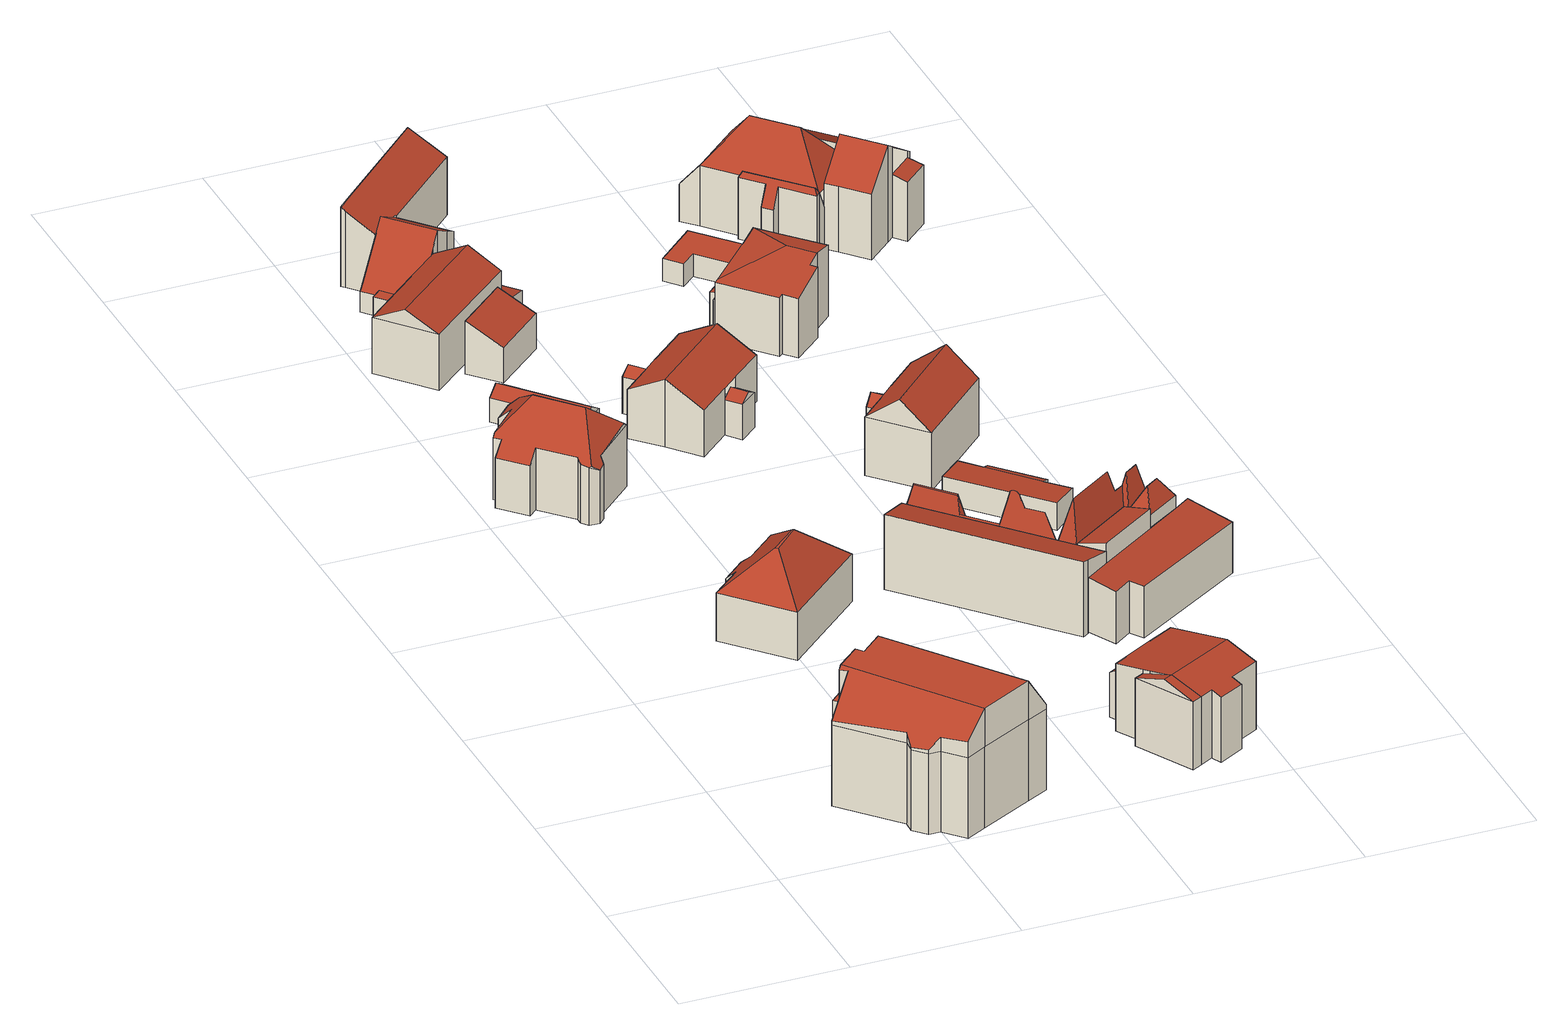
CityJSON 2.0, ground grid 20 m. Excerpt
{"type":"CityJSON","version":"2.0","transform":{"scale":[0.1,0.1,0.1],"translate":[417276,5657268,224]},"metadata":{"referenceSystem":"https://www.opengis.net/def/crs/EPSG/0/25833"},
"CityObjects":{
"building1":{"type":"Building","attributes":{"Dachtyp_tdc":"tdcFreeFormRoof","Gemeindeschluessel":14612000,"Dachneigung":1,"QualitaetDacherkennung":39,"Geometrietyp2DReferenz":"3000","measuredHeight":14.98,"function":"31001_9998","roofType":"5000"},"geometry":[{"type":"Solid","lod":"2","boundaries":[[[[0,1,2,3]],[[1,4,5,2]],[[4,6,7,5]],[[6,8,9,7]],[[8,10,11,9]],[[10,12,13,11]],[[12,14,15,13]],[[14,16,17,15]],[[16,18,19,17]],[[18,20,21,19]],[[20,22,23,21]],[[22,24,25,23]],[[24,26,27,25]],[[28,29,30,31,32,33,34,35,36,37,38,39,40,41,42,43,44,45,46,47,48,49,50,51,52,53,54,55,56,57,58,59,60,61,62,63,64,65,66,67,68,69,70,71,72]],[[73,74,75,76,77,78,79,80,81,82]],[[71,83,84,78,77,72]],[[20,84,83,22]],[[18,79,78,84,20]],[[22,83,71,70,24]],[[12,82,81,14]],[[10,73,82,12]],[[14,81,80,16]],[[16,80,79,18]],[[1,77,76,4]],[[0,72,77,1]],[[4,76,75,6]],[[6,75,74,8]],[[8,74,73,10]],[[85,28,72,0]],[[24,70,69,26]],[[26,69,68,86]],[[86,68,67,87]],[[87,67,66,88]],[[88,66,65,89]],[[89,65,64,90]],[[90,64,63,91]],[[92,61,60,93]],[[94,62,61,92]],[[93,60,59,95]],[[95,59,58,96]],[[96,58,57,97]],[[97,57,56,98]],[[98,56,55,99]],[[99,55,54,100]],[[100,54,53,101]],[[101,53,52,102]],[[102,52,51]],[[91,63,62,94]],[[42,41,103]],[[103,41,40,104]],[[104,40,39,105]],[[105,39,38,106]],[[106,38,37,107]],[[107,37,36,108]],[[108,36,35,109]],[[109,35,34,110]],[[110,34,33,111]],[[111,33,32,112]],[[112,32,31,113]],[[113,31,30,114]],[[114,30,29,115]],[[115,29,28,85]],[[27,116,117,118,119,120,121,122,123,124,125,126,127,128,129,130,131,132,133,134,135,136,137,138,139,140,141,142,143,144,145,146,147,148,149,150,151,152,153,154,155,156,3,2,5,7,9,11,13,15,17,19,21,23,25]],[[26,86,116,27]],[[86,87,117,116]],[[87,88,118,117]],[[88,89,119,118]],[[89,90,120,119]],[[90,91,121,120]],[[91,94,122,121]],[[94,92,123,122]],[[92,93,124,123]],[[93,95,125,124]],[[95,96,126,125]],[[96,97,127,126]],[[97,98,128,127]],[[98,99,129,128]],[[99,100,130,129]],[[100,101,131,130]],[[101,102,132,131]],[[102,51,133,132]],[[51,50,134,133]],[[50,49,135,134]],[[49,48,136,135]],[[48,47,137,136]],[[47,46,138,137]],[[46,45,139,138]],[[45,44,140,139]],[[44,43,141,140]],[[43,42,142,141]],[[42,103,143,142]],[[103,104,144,143]],[[104,105,145,144]],[[105,106,146,145]],[[106,107,147,146]],[[107,108,148,147]],[[108,109,149,148]],[[109,110,150,149]],[[110,111,151,150]],[[111,112,152,151]],[[112,113,153,152]],[[113,114,154,153]],[[114,115,155,154]],[[115,85,156,155]],[[85,0,3,156]]]],"semantics":{"surfaces":[{"type":"WallSurface"},{"type":"RoofSurface"},{"type":"GroundSurface"}],"values":[[0,0,0,0,0,0,0,0,0,0,0,0,0,1,1,1,0,0,0,0,0,0,0,0,0,0,0,0,0,0,0,0,0,0,0,0,0,0,0,0,0,0,0,0,0,0,0,0,0,0,0,0,0,0,0,0,0,0,0,0,0,0,2,0,0,0,0,0,0,0,0,0,0,0,0,0,0,0,0,0,0,0,0,0,0,0,0,0,0,0,0,0,0,0,0,0,0,0,0,0,0,0,0,0,0]]}}]},
"building2":{"type":"Building","attributes":{"Dachtyp_tdc":"tdcPolyFlatRoof","Gemeindeschluessel":14612000,"Dachneigung":0,"QualitaetDacherkennung":81,"Geometrietyp2DReferenz":"3000","measuredHeight":2.98,"function":"31001_9998","roofType":"1000"},"geometry":[{"type":"Solid","lod":"2","boundaries":[[[[157,158,159,160]],[[158,161,162,159]],[[161,163,164,162]],[[163,165,166,164]],[[165,167,168,166]],[[167,157,160,168]],[[167,165,163,161,158,157]],[[160,159,162,164,166,168]]]],"semantics":{"surfaces":[{"type":"WallSurface"},{"type":"RoofSurface"},{"type":"GroundSurface"}],"values":[[0,0,0,0,0,0,1,2]]}}]},
"building3":{"type":"Building","attributes":{"Dachtyp_tdc":"tdcFreeFormRoof","Gemeindeschluessel":14612000,"Dachneigung":41.44,"QualitaetDacherkennung":59,"Geometrietyp2DReferenz":"3000","measuredHeight":11.5,"function":"31001_9998","roofType":"5000"},"geometry":[{"type":"Solid","lod":"2","boundaries":[[[[169,170,171,172]],[[170,173,174,171]],[[173,175,176,174]],[[175,177,178,176]],[[177,179,180,178]],[[179,181,182,180]],[[181,183,184,182]],[[183,185,186,184]],[[185,187,188,186]],[[187,189,190,188]],[[189,191,192,190]],[[191,193,194,192]],[[193,195,196,194]],[[195,197,198,196]],[[197,199,200,198]],[[177,175,173,201,202,203]],[[199,197,195,204,205,206]],[[202,201,170,169,207,206,205]],[[187,185,183,181,179,203,202,205,204,193,191,189]],[[179,177,203]],[[207,199,206]],[[173,170,201]],[[195,193,204]],[[200,208,172,171,174,176,178,180,182,184,186,188,190,192,194,196,198]],[[199,207,208,200]],[[207,169,172,208]]]],"semantics":{"surfaces":[{"type":"WallSurface"},{"type":"RoofSurface"},{"type":"GroundSurface"}],"values":[[0,0,0,0,0,0,0,0,0,0,0,0,0,0,0,1,1,1,1,0,0,0,0,2,0,0]]}}]},
"building4":{"type":"Building","attributes":{"Dachtyp_tdc":"tdcCutTentRoof","Gemeindeschluessel":14612000,"Dachneigung":42.55,"QualitaetDacherkennung":66,"Geometrietyp2DReferenz":"3000","measuredHeight":10.42,"function":"31001_9998","roofType":"9999"},"geometry":[{"type":"Solid","lod":"2","boundaries":[[[[209,210,211,212]],[[210,213,214,211]],[[213,215,216,214]],[[215,217,218,216]],[[217,219,220,218]],[[219,221,222,220]],[[221,223,224,222]],[[223,209,212,224]],[[215,213,225,226]],[[217,215,226,227]],[[219,217,227,228]],[[213,210,209,223,221,219,228,225]],[[228,227,226,225]],[[212,211,214,216,218,220,222,224]]]],"semantics":{"surfaces":[{"type":"WallSurface"},{"type":"RoofSurface"},{"type":"GroundSurface"}],"values":[[0,0,0,0,0,0,0,0,1,1,1,1,1,2]]}}]},
"building5":{"type":"Building","attributes":{"Dachtyp_tdc":"tdcGableRoof","Gemeindeschluessel":14612000,"Dachneigung":32.27,"QualitaetDacherkennung":81,"Geometrietyp2DReferenz":"3000","measuredHeight":4.05,"function":"31001_9998","roofType":"3100"},"geometry":[{"type":"Solid","lod":"2","boundaries":[[[[229,230,231,232]],[[230,233,234,231]],[[233,235,236,234]],[[235,229,232,236]],[[233,230,237]],[[229,235,238]],[[235,233,237,238]],[[232,231,234,236]],[[230,229,238,237]]]],"semantics":{"surfaces":[{"type":"WallSurface"},{"type":"RoofSurface"},{"type":"GroundSurface"}],"values":[[0,0,0,0,0,0,1,2,1]]}}]},
"building6":{"type":"Building","attributes":{"Dachtyp_tdc":"tdcPolyFlatRoof","Gemeindeschluessel":14612000,"Dachneigung":24.83,"QualitaetDacherkennung":63,"Geometrietyp2DReferenz":"3000","measuredHeight":6.59,"function":"31001_9998","roofType":"2100"},"geometry":[{"type":"Solid","lod":"2","boundaries":[[[[239,240,241,242]],[[240,243,244,241]],[[243,245,246,244]],[[245,239,242,246]],[[245,243,240,239]],[[242,241,244,246]]]],"semantics":{"surfaces":[{"type":"WallSurface"},{"type":"RoofSurface"},{"type":"GroundSurface"}],"values":[[0,0,0,0,1,2]]}}]},
"building7":{"type":"Building","attributes":{"Gemeindeschluessel":14612000,"Geometrietyp2DReferenz":"3000","function":"31001_9998","roofType":"9999"},"children":["building7-1","building7-2","building7-3","building7-4"]},
"building7-1":{"type":"BuildingPart","attributes":{"Dachtyp_tdc":"tdcPolyFlatRoof","Dachneigung":0,"QualitaetDacherkennung":62,"Geometrietyp2DReferenz":"3000","measuredHeight":3.28,"roofType":"1000"},"parents":["building7"],"geometry":[{"type":"MultiSurface","lod":"2","boundaries":[[[247,248,249,250,251]],[[252,247,251,253]],[[252,254,248,247]],[[251,250,255,253]]],"semantics":{"surfaces":[{"type":"WallSurface"},{"type":"RoofSurface"},{"type":"GroundSurface"}],"values":[0,0,1,2]}}]},
"building7-2":{"type":"BuildingPart","attributes":{"Dachtyp_tdc":"tdcPolyFlatRoof","Dachneigung":29.08,"QualitaetDacherkennung":59,"Geometrietyp2DReferenz":"3000","measuredHeight":9.86,"roofType":"2100"},"parents":["building7"],"geometry":[{"type":"MultiSurface","lod":"2","boundaries":[[[256,257,258,259]],[[257,260,261,258]],[[260,262,263,261]],[[262,264,265,263]],[[264,266,267,265]],[[266,268,269,270,267]],[[268,266,264,262,260,257,256,271,272,273]],[[274,275,259,258,261,263,265,267,270]]],"semantics":{"surfaces":[{"type":"WallSurface"},{"type":"RoofSurface"},{"type":"GroundSurface"}],"values":[0,0,0,0,0,0,1,2]}}]},
"building7-3":{"type":"BuildingPart","attributes":{"Dachtyp_tdc":"tdcGableRoof","Dachneigung":27.73,"QualitaetDacherkennung":82,"Geometrietyp2DReferenz":"3000","measuredHeight":9.12,"roofType":"3100"},"parents":["building7"],"geometry":[{"type":"MultiSurface","lod":"2","boundaries":[[[276,277,278,279]],[[277,280,253,278]],[[280,252,253]],[[281,282,283,284]],[[282,276,279,283]],[[276,282,285,286]],[[280,277,286,285,281,287,288]],[[281,285,282]],[[276,286,277]],[[279,278,253,255,284,283]]],"semantics":{"surfaces":[{"type":"WallSurface"},{"type":"RoofSurface"},{"type":"GroundSurface"}],"values":[0,0,0,0,0,1,1,0,0,2]}}]},
"building7-4":{"type":"BuildingPart","attributes":{"Dachtyp_tdc":"tdcGableRoof","Dachneigung":52.83,"QualitaetDacherkennung":36,"Geometrietyp2DReferenz":"3000","measuredHeight":9.26,"roofType":"3100"},"parents":["building7"],"geometry":[{"type":"MultiSurface","lod":"2","boundaries":[[[249,289,290,250]],[[289,291,292,290]],[[291,293,256,259,292]],[[269,294,295,270]],[[294,296,297,295]],[[296,298,299,297]],[[298,300,284,299]],[[300,281,284]],[[298,296,294,269,301,272,302]],[[302,293,291,289,249,303,287,300,298]],[[255,250,290,292,259,275,274,270,295,297,299,284]]],"semantics":{"surfaces":[{"type":"WallSurface"},{"type":"RoofSurface"},{"type":"GroundSurface"}],"values":[0,0,0,0,0,0,0,0,1,1,2]}}]},
"building8":{"type":"Building","attributes":{"Dachtyp_tdc":"tdcPolyFlatRoof","Gemeindeschluessel":14612000,"Dachneigung":12.75,"QualitaetDacherkennung":74,"Geometrietyp2DReferenz":"3000","measuredHeight":3.19,"function":"31001_9998","roofType":"2100"},"geometry":[{"type":"Solid","lod":"2","boundaries":[[[[304,305,306,307]],[[305,308,309,306]],[[308,310,311,309]],[[310,312,313,311]],[[312,314,315,313]],[[314,304,307,315]],[[314,312,310,308,305,304]],[[307,306,309,311,313,315]]]],"semantics":{"surfaces":[{"type":"WallSurface"},{"type":"RoofSurface"},{"type":"GroundSurface"}],"values":[[0,0,0,0,0,0,1,2]]}}]},
"building9":{"type":"Building","attributes":{"Gemeindeschluessel":14612000,"Geometrietyp2DReferenz":"3000","function":"31001_9998","roofType":"9999"},"children":["building9-1","building9-2","building9-3"]},
"building9-1":{"type":"BuildingPart","attributes":{"Dachtyp_tdc":"tdcGableRoof","Dachneigung":17.77,"QualitaetDacherkennung":66,"Geometrietyp2DReferenz":"3000","measuredHeight":9.76,"roofType":"3100"},"parents":["building9"],"geometry":[{"type":"MultiSurface","lod":"2","boundaries":[[[316,317,318,319]],[[316,320,321,317]],[[320,322,323,321]],[[320,316,324]],[[316,319,325,324]],[[322,320,324,325,326]],[[318,317,321,323,327]]],"semantics":{"surfaces":[{"type":"WallSurface"},{"type":"RoofSurface"},{"type":"GroundSurface"}],"values":[0,0,0,0,1,1,2]}}]},
"building9-2":{"type":"BuildingPart","attributes":{"Dachtyp_tdc":"tdcGableRoof","Dachneigung":10.36,"QualitaetDacherkennung":53,"Geometrietyp2DReferenz":"3000","measuredHeight":9.73,"roofType":"3100"},"parents":["building9"],"geometry":[{"type":"MultiSurface","lod":"2","boundaries":[[[328,329,330,331,332]],[[329,333,334,330]],[[333,335,336,334]],[[335,337,338,336]],[[337,339,340,338]],[[339,341,342,340]],[[341,343,344,342]],[[343,319,318,344]],[[345,346,347,323,322]],[[346,348,349,350,347]],[[325,351,319,343,341,339,337,335,333]],[[333,329,328,348,346,345,326,325]],[[350,331,330,334,336,338,340,342,344,318,327,323,347]]],"semantics":{"surfaces":[{"type":"WallSurface"},{"type":"RoofSurface"},{"type":"GroundSurface"}],"values":[0,0,0,0,0,0,0,0,0,0,1,1,2]}}]},
"building9-3":{"type":"BuildingPart","attributes":{"Dachtyp_tdc":"tdcPolyFlatRoof","Dachneigung":30.1,"QualitaetDacherkennung":40,"Geometrietyp2DReferenz":"3000","measuredHeight":6.92,"roofType":"2100"},"parents":["building9"],"geometry":[{"type":"MultiSurface","lod":"2","boundaries":[[[349,352,353,350]],[[352,354,355,353]],[[354,332,331,355]],[[332,354,352,349]],[[350,353,355,331]]],"semantics":{"surfaces":[{"type":"WallSurface"},{"type":"RoofSurface"},{"type":"GroundSurface"}],"values":[0,0,0,1,2]}}]},
"building10":{"type":"Building","attributes":{"Dachtyp_tdc":"tdcPolyFlatRoof","Gemeindeschluessel":14612000,"Dachneigung":12.43,"QualitaetDacherkennung":58,"Geometrietyp2DReferenz":"3000","measuredHeight":9.38,"function":"31001_9998","roofType":"2100"},"geometry":[{"type":"Solid","lod":"2","boundaries":[[[[356,357,358,359]],[[357,360,361,358]],[[360,362,363,361]],[[362,364,365,363]],[[364,366,367,365]],[[366,356,359,367]],[[366,364,362,360,357,356]],[[359,358,361,363,365,367]]]],"semantics":{"surfaces":[{"type":"WallSurface"},{"type":"RoofSurface"},{"type":"GroundSurface"}],"values":[[0,0,0,0,0,0,1,2]]}}]},
"building11":{"type":"Building","attributes":{"Gemeindeschluessel":14612000,"Geometrietyp2DReferenz":"3000","function":"31001_9998","roofType":"9999"},"children":["building11-1","building11-2","building11-3"]},
"building11-1":{"type":"BuildingPart","attributes":{"Dachtyp_tdc":"tdcGableRoof","Dachneigung":34.73,"QualitaetDacherkennung":52,"Geometrietyp2DReferenz":"3000","measuredHeight":5.51,"roofType":"3100"},"parents":["building11"],"geometry":[{"type":"MultiSurface","lod":"2","boundaries":[[[368,369,370,371]],[[369,372,373,370]],[[374,368,371,375]],[[374,376,377,368]],[[369,377,376,372]],[[368,377,369]],[[371,370,373,375]]],"semantics":{"surfaces":[{"type":"WallSurface"},{"type":"RoofSurface"},{"type":"GroundSurface"}],"values":[0,0,0,1,1,0,2]}}]},
"building11-2":{"type":"BuildingPart","attributes":{"Dachtyp_tdc":"tdcGableRoof","Dachneigung":30.28,"QualitaetDacherkennung":62,"Geometrietyp2DReferenz":"3000","measuredHeight":8.54,"roofType":"3100"},"parents":["building11"],"geometry":[{"type":"MultiSurface","lod":"2","boundaries":[[[378,379,380,373,372]],[[379,381,382,380]],[[381,383,384,382]],[[383,385,386,384]],[[385,387,386]],[[388,389,390]],[[388,391,392,389]],[[391,393,394,392]],[[393,395,396,394]],[[395,397,374,375,396]],[[393,391,388,385,383,381]],[[381,379,378,397,395,393]],[[373,380,382,384,386,389,392,394,396,375]]],"semantics":{"surfaces":[{"type":"WallSurface"},{"type":"RoofSurface"},{"type":"GroundSurface"}],"values":[0,0,0,0,0,0,0,0,0,0,1,1,2]}}]},
"building11-3":{"type":"BuildingPart","attributes":{"Dachtyp_tdc":"tdcGableRoof","Dachneigung":28.16,"QualitaetDacherkennung":21,"Geometrietyp2DReferenz":"3000","measuredHeight":5.16,"roofType":"3100"},"parents":["building11"],"geometry":[{"type":"MultiSurface","lod":"2","boundaries":[[[387,398,399,386]],[[398,400,401,399]],[[400,390,389,401]],[[400,398,402]],[[398,387,403,402]],[[390,400,402,403]],[[386,399,401,389]]],"semantics":{"surfaces":[{"type":"WallSurface"},{"type":"RoofSurface"},{"type":"GroundSurface"}],"values":[0,0,0,0,1,1,2]}}]},
"building12":{"type":"Building","attributes":{"Dachtyp_tdc":"tdcFreeFormRoof","Gemeindeschluessel":14612000,"Dachneigung":77.64,"QualitaetDacherkennung":26,"Geometrietyp2DReferenz":"3000","measuredHeight":12.6,"function":"31001_9998","roofType":"5000"},"geometry":[{"type":"Solid","lod":"2","boundaries":[[[[404,405,406,407]],[[405,408,409,406]],[[408,410,411,409]],[[410,412,413,411]],[[412,414,415,413]],[[414,416,417,415]],[[416,418,419,417]],[[418,420,421,419]],[[420,422,423,421]],[[422,424,425,423]],[[424,426,427,425]],[[426,428,429,427]],[[428,430,431,429]],[[430,432,433,431]],[[432,434,435,433]],[[434,436,437,435]],[[436,438,439,437]],[[438,440,441,439]],[[440,442,443,441]],[[442,444,445,443]],[[444,446,447,445]],[[446,448,449,447]],[[448,450,451,449]],[[450,452,453,451]],[[452,454,455,453]],[[454,456,457,455]],[[456,458,459,457]],[[458,460,461,459]],[[460,462,463,461]],[[462,464,465,463]],[[464,466,467,465]],[[466,468,469,467]],[[468,470,471,469]],[[470,472,473,471]],[[472,474,475,473]],[[474,476,477,475]],[[476,404,407,477]],[[478,479,476,474]],[[478,474,472]],[[480,481,482,483,484,485,486,487,488,489,490,491,492,493,494,495,496,497,498,499,500,501,479,478,472,470]],[[502,503,504,480,470,468]],[[505,502,468,466]],[[506,505,466,464]],[[506,464,462]],[[503,502,505,506,462,460]],[[504,503,460,458]],[[481,480,504,458,456]],[[482,481,456,454]],[[483,482,454,452]],[[484,483,452,450]],[[485,484,450,448]],[[486,485,448,446]],[[487,486,446,444]],[[488,487,444,442]],[[489,488,442,440]],[[490,489,440,438]],[[491,490,438,436]],[[492,491,436,434]],[[492,434,432]],[[493,492,432,430]],[[494,493,430,428]],[[495,494,428,426]],[[496,495,426,424]],[[497,496,424,422]],[[498,497,422,420]],[[507,499,498,420,418]],[[508,507,418,416]],[[509,508,416,414]],[[510,509,414,412]],[[511,510,412,410]],[[511,410,408]],[[500,499,507,508,509,510,511,408,405]],[[501,500,405,404]],[[479,501,404,476]],[[407,406,409,411,413,415,417,419,421,423,425,427,429,431,433,435,437,439,441,443,445,447,449,451,453,455,457,459,461,463,465,467,469,471,473,475,477]]]],"semantics":{"surfaces":[{"type":"WallSurface"},{"type":"RoofSurface"},{"type":"GroundSurface"}],"values":[[0,0,0,0,0,0,0,0,0,0,0,0,0,0,0,0,0,0,0,0,0,0,0,0,0,0,0,0,0,0,0,0,0,0,0,0,0,1,1,1,1,1,1,1,1,1,1,1,1,1,1,1,1,1,1,1,1,1,1,1,1,1,1,1,1,1,1,1,1,1,1,1,1,1,2]]}}]},
"building13":{"type":"Building","attributes":{"Dachtyp_tdc":"tdcPolyFlatRoof","Gemeindeschluessel":14612000,"Dachneigung":12.72,"QualitaetDacherkennung":71,"Geometrietyp2DReferenz":"3000","measuredHeight":8.85,"function":"31001_9998","roofType":"2100"},"geometry":[{"type":"Solid","lod":"2","boundaries":[[[[512,513,514,515]],[[513,516,517,514]],[[516,518,519,517]],[[518,520,521,519]],[[520,512,515,521]],[[520,518,516,513,512]],[[515,514,517,519,521]]]],"semantics":{"surfaces":[{"type":"WallSurface"},{"type":"RoofSurface"},{"type":"GroundSurface"}],"values":[[0,0,0,0,0,1,2]]}}]},
"building14":{"type":"Building","attributes":{"Gemeindeschluessel":14612000,"Geometrietyp2DReferenz":"3000","function":"31001_9998","roofType":"9999"},"children":["building14-1","building14-2"]},
"building14-1":{"type":"BuildingPart","attributes":{"Dachtyp_tdc":"tdcGableRoof","Dachneigung":30.91,"QualitaetDacherkennung":18,"Geometrietyp2DReferenz":"3000","measuredHeight":6.99,"roofType":"3100"},"parents":["building14"],"geometry":[{"type":"MultiSurface","lod":"2","boundaries":[[[522,523,524,525]],[[523,526,527,524]],[[526,528,529,527]],[[526,523,530]],[[523,522,531,530]],[[528,526,530,531]],[[525,524,527,529]]],"semantics":{"surfaces":[{"type":"WallSurface"},{"type":"RoofSurface"},{"type":"GroundSurface"}],"values":[0,0,0,0,1,1,2]}}]},
"building14-2":{"type":"BuildingPart","attributes":{"Dachtyp_tdc":"tdcGableRoof","Dachneigung":38.1,"QualitaetDacherkennung":59,"Geometrietyp2DReferenz":"3000","measuredHeight":10.52,"roofType":"3100"},"parents":["building14"],"geometry":[{"type":"MultiSurface","lod":"2","boundaries":[[[532,533,534,535]],[[533,536,522,525,534]],[[537,538,539,529,528]],[[538,540,541,539]],[[540,532,535,541]],[[540,542,543,532]],[[537,536,533,543,542,538]],[[538,542,540]],[[532,543,533]],[[535,534,525,529,539,541]]],"semantics":{"surfaces":[{"type":"WallSurface"},{"type":"RoofSurface"},{"type":"GroundSurface"}],"values":[0,0,0,0,0,1,1,0,0,2]}}]},
"building15":{"type":"Building","attributes":{"Gemeindeschluessel":14612000,"Geometrietyp2DReferenz":"3000","function":"31001_9998","roofType":"9999"},"children":["building15-1","building15-2"]},
"building15-1":{"type":"BuildingPart","attributes":{"Dachtyp_tdc":"tdcPolyFlatRoof","Dachneigung":3.63,"QualitaetDacherkennung":79,"Geometrietyp2DReferenz":"3000","measuredHeight":3.38,"roofType":"2100"},"parents":["building15"],"geometry":[{"type":"MultiSurface","lod":"2","boundaries":[[[544,545,546,547]],[[545,548,549,546]],[[550,551,552,553]],[[551,554,555,552]],[[554,544,547,555]],[[554,551,550,548,545,544]],[[547,546,549,553,552,555]]],"semantics":{"surfaces":[{"type":"WallSurface"},{"type":"RoofSurface"},{"type":"GroundSurface"}],"values":[0,0,0,0,0,1,2]}}]},
"building15-2":{"type":"BuildingPart","attributes":{"Dachtyp_tdc":"tdcPolyFlatRoof","Dachneigung":13.97,"QualitaetDacherkennung":52,"Geometrietyp2DReferenz":"3000","measuredHeight":3.15,"roofType":"2100"},"parents":["building15"],"geometry":[{"type":"MultiSurface","lod":"2","boundaries":[[[556,550,553,557]],[[558,559,549,548]],[[558,556,557,559]],[[558,548,550,556]],[[557,553,549,559]]],"semantics":{"surfaces":[{"type":"WallSurface"},{"type":"RoofSurface"},{"type":"GroundSurface"}],"values":[0,0,0,1,2]}}]},
"building16":{"type":"Building","attributes":{"Dachtyp_tdc":"tdcPolyFlatRoof","Gemeindeschluessel":14612000,"Dachneigung":4.09,"QualitaetDacherkennung":77,"Geometrietyp2DReferenz":"3000","measuredHeight":6.85,"function":"31001_9998","roofType":"2100"},"geometry":[{"type":"Solid","lod":"2","boundaries":[[[[560,561,562,563]],[[561,564,565,562]],[[564,566,567,565]],[[566,568,569,567]],[[568,570,571,569]],[[570,572,573,571]],[[572,574,575,573]],[[574,576,577,575]],[[576,560,563,577]],[[576,574,572,570,568,566,564,561,560]],[[563,562,565,567,569,571,573,575,577]]]],"semantics":{"surfaces":[{"type":"WallSurface"},{"type":"RoofSurface"},{"type":"GroundSurface"}],"values":[[0,0,0,0,0,0,0,0,0,1,2]]}}]},
"building17":{"type":"Building","attributes":{"Dachtyp_tdc":"tdcFreeFormRoof","Gemeindeschluessel":14612000,"Dachneigung":61.53,"QualitaetDacherkennung":18,"Geometrietyp2DReferenz":"3000","measuredHeight":10.35,"function":"31001_9998","roofType":"5000"},"geometry":[{"type":"Solid","lod":"2","boundaries":[[[[578,579,580,581]],[[579,582,583,580]],[[582,584,585,583]],[[584,578,581,585]],[[586,587,584,582]],[[586,582,579]],[[587,586,579,578]],[[587,578,584]],[[581,580,583,585]]]],"semantics":{"surfaces":[{"type":"WallSurface"},{"type":"RoofSurface"},{"type":"GroundSurface"}],"values":[[0,0,0,0,1,1,1,1,2]]}}]},
"building18":{"type":"Building","attributes":{"Gemeindeschluessel":14612000,"Geometrietyp2DReferenz":"3000","function":"31001_9998","roofType":"9999"},"children":["building18-1","building18-2"]},
"building18-1":{"type":"BuildingPart","attributes":{"Dachtyp_tdc":"tdcHipAndGableRoof","Dachneigung":17.49,"QualitaetDacherkennung":31,"Geometrietyp2DReferenz":"3000","measuredHeight":9.49,"roofType":"5000"},"parents":["building18"],"geometry":[{"type":"MultiSurface","lod":"2","boundaries":[[[588,589,590,591]],[[589,592,593,590]],[[592,594,595,593]],[[594,596,597,595]],[[596,598,599,597]],[[598,600,601,602,599]],[[603,604,605,606,607]],[[604,608,609,605]],[[608,610,611,609]],[[610,588,591,611]],[[604,603,612,613]],[[612,600,598,596,594,592,589,588,613]],[[588,610,608,604,613]],[[591,590,593,595,597,599,602,614,606,605,609,611]]],"semantics":{"surfaces":[{"type":"WallSurface"},{"type":"RoofSurface"},{"type":"GroundSurface"}],"values":[0,0,0,0,0,0,0,0,0,0,1,1,1,2]}}]},
"building18-2":{"type":"BuildingPart","attributes":{"Dachtyp_tdc":"tdcPolyFlatRoof","Dachneigung":4.44,"QualitaetDacherkennung":25,"Geometrietyp2DReferenz":"3000","measuredHeight":5.11,"roofType":"2100"},"parents":["building18"],"geometry":[{"type":"MultiSurface","lod":"2","boundaries":[[[615,607,606,616]],[[601,617,618,602]],[[617,619,620,618]],[[619,621,622,620]],[[621,615,616,622]],[[621,619,617,601,623,607,615]],[[616,606,614,602,618,620,622]]],"semantics":{"surfaces":[{"type":"WallSurface"},{"type":"RoofSurface"},{"type":"GroundSurface"}],"values":[0,0,0,0,0,1,2]}}]},
"building19":{"type":"Building","attributes":{"Dachtyp_tdc":"tdcPolyFlatRoof","Gemeindeschluessel":14612000,"Dachneigung":0,"QualitaetDacherkennung":81,"Geometrietyp2DReferenz":"3000","measuredHeight":2.8,"function":"31001_9998","roofType":"1000"},"geometry":[{"type":"Solid","lod":"2","boundaries":[[[[624,625,626,627]],[[625,628,629,626]],[[628,630,631,629]],[[630,632,633,631]],[[632,634,635,633]],[[634,624,627,635]],[[634,632,630,628,625,624]],[[627,626,629,631,633,635]]]],"semantics":{"surfaces":[{"type":"WallSurface"},{"type":"RoofSurface"},{"type":"GroundSurface"}],"values":[[0,0,0,0,0,0,1,2]]}}]},
"building20":{"type":"Building","attributes":{"Gemeindeschluessel":14612000,"Geometrietyp2DReferenz":"3000","function":"31001_9998","roofType":"9999"},"children":["building20-1","building20-2","building20-3","building20-4","building20-5"]},
"building20-1":{"type":"BuildingPart","attributes":{"Dachtyp_tdc":"tdcGableRoof","Dachneigung":34.32,"QualitaetDacherkennung":37,"Geometrietyp2DReferenz":"3000","measuredHeight":12.17,"roofType":"3100"},"parents":["building20"],"geometry":[{"type":"MultiSurface","lod":"2","boundaries":[[[636,637,638]],[[639,640,641]],[[639,642,643,640]],[[642,644,645,643]],[[644,646,647,645]],[[646,648,647]],[[649,650,651,652,653]],[[650,654,655,651]],[[654,656,657,655]],[[656,636,638,657]],[[650,649,646,644,642,639,658,659]],[[659,636,656,654,650]],[[638,660,661,640,643,645,647,652,651,655,657]]],"semantics":{"surfaces":[{"type":"WallSurface"},{"type":"RoofSurface"},{"type":"GroundSurface"}],"values":[0,0,0,0,0,0,0,0,0,0,1,1,2]}}]},
"building20-2":{"type":"BuildingPart","attributes":{"Dachtyp_tdc":"tdcPolyFlatRoof","Dachneigung":44.77,"QualitaetDacherkennung":49,"Geometrietyp2DReferenz":"3000","measuredHeight":10.03,"roofType":"2100"},"parents":["building20"],"geometry":[{"type":"MultiSurface","lod":"2","boundaries":[[[662,663,664,665,666]],[[663,641,640,664]],[[663,662,667,641]],[[661,665,664,640]]],"semantics":{"surfaces":[{"type":"WallSurface"},{"type":"RoofSurface"},{"type":"GroundSurface"}],"values":[0,0,1,2]}}]},
"building20-3":{"type":"BuildingPart","attributes":{"Dachtyp_tdc":"tdcFreeFormRoof","Dachneigung":51.81,"QualitaetDacherkennung":11,"Geometrietyp2DReferenz":"3000","measuredHeight":12.74,"roofType":"5000"},"parents":["building20"],"geometry":[{"type":"MultiSurface","lod":"2","boundaries":[[[668,669,670,671]],[[669,672,673,670]],[[672,674,675,673]],[[674,666,665,675]],[[676,677,678,679]],[[677,668,671,678]],[[680,637,681,682,683]],[[682,666,674,684,683]],[[674,672,669,668,677,684]],[[677,676,680,683,684]],[[671,670,673,675,665,661,660,638,685,679,678]]],"semantics":{"surfaces":[{"type":"WallSurface"},{"type":"RoofSurface"},{"type":"GroundSurface"}],"values":[0,0,0,0,0,0,1,1,1,1,2]}}]},
"building20-4":{"type":"BuildingPart","attributes":{"Dachtyp_tdc":"tdcPolyFlatRoof","Dachneigung":15,"QualitaetDacherkennung":62,"Geometrietyp2DReferenz":"3000","measuredHeight":7.93,"roofType":"2100"},"parents":["building20"],"geometry":[{"type":"MultiSurface","lod":"2","boundaries":[[[648,686,687,647]],[[686,688,689,687]],[[688,653,652,689]],[[653,688,686,648]],[[647,687,689,652]]],"semantics":{"surfaces":[{"type":"WallSurface"},{"type":"RoofSurface"},{"type":"GroundSurface"}],"values":[0,0,0,1,2]}}]},
"building20-5":{"type":"BuildingPart","attributes":{"Dachtyp_tdc":"tdcFreeFormRoof","Dachneigung":62.74,"QualitaetDacherkennung":35,"Geometrietyp2DReferenz":"3000","measuredHeight":8.45,"roofType":"5000"},"parents":["building20"],"geometry":[{"type":"MultiSurface","lod":"2","boundaries":[[[690,691,692,693]],[[691,694,695,692]],[[694,696,676,679,695]],[[697,698,685,638]],[[698,699,700,685]],[[699,701,702,700]],[[701,703,704,702]],[[703,690,693,704]],[[699,698,705]],[[698,696,706,705]],[[697,680,698]],[[696,694,706]],[[694,691,690,703,701,699,705,706]],[[693,692,695,679,685,638,685,700,702,704]]],"semantics":{"surfaces":[{"type":"WallSurface"},{"type":"RoofSurface"},{"type":"GroundSurface"}],"values":[0,0,0,0,0,0,0,0,1,1,1,1,1,2]}}]}
},
"vertices":[
[312,49,101],[247,15,101],[247,15,0],[312,49,0],[222,1,101],[222,1,0],[200,25,101],[200,25,0],[186,25,101],[186,25,0],[172,40,101],[172,40,0],[173,55,101],[173,55,0],[113,121,101],[113,121,0],[144,149,101],[144,149,0],[137,157,101],[137,157,0],[167,184,101],[167,184,0],[174,176,101],[174,176,0],[209,207,101],[209,207,0],[249,162,101],[249,162,0],[339,63,107],[279,130,119],[280,132,116],[280,133,114],[281,134,113],[281,136,111],[281,137,109],[281,139,108],[281,140,107],[281,142,105],[281,143,104],[281,144,104],[281,146,103],[280,147,102],[280,149,101],[279,150,101],[279,151,101],[278,152,101],[277,154,101],[276,155,101],[275,156,101],[274,156,101],[273,157,101],[273,158,101],[272,159,102],[271,160,102],[269,161,103],[268,162,103],[267,162,104],[266,163,105],[265,164,106],[263,164,108],[262,164,109],[260,164,111],[259,165,112],[257,165,114],[256,164,115],[255,164,117],[253,164,119],[252,164,121],[251,163,122],[249,162,125],[209,207,133],[200,199,150],[312,49,150],[172,40,104],[186,25,106],[200,25,118],[222,1,121],[247,15,149],[140,160,149],[137,157,145],[144,149,146],[113,121,106],[173,55,114],[174,176,149],[167,184,149],[339,63,101],[251,163,101],[252,164,101],[253,164,101],[255,164,101],[256,164,101],[257,165,101],[260,164,101],[262,164,101],[259,165,101],[263,164,101],[265,164,101],[266,163,101],[267,162,101],[268,162,101],[269,161,101],[271,160,101],[272,159,101],[280,147,101],[281,146,101],[281,144,101],[281,143,101],[281,142,101],[281,140,101],[281,139,101],[281,137,101],[281,136,101],[281,134,101],[280,133,101],[280,132,101],[279,130,101],[251,163,0],[252,164,0],[253,164,0],[255,164,0],[256,164,0],[257,165,0],[259,165,0],[260,164,0],[262,164,0],[263,164,0],[265,164,0],[266,163,0],[267,162,0],[268,162,0],[269,161,0],[271,160,0],[272,159,0],[273,158,0],[273,157,0],[274,156,0],[275,156,0],[276,155,0],[277,154,0],[278,152,0],[279,151,0],[279,150,0],[280,149,0],[280,147,0],[281,146,0],[281,144,0],[281,143,0],[281,142,0],[281,140,0],[281,139,0],[281,137,0],[281,136,0],[281,134,0],[280,133,0],[280,132,0],[279,130,0],[339,63,0],
[198,255,32],[179,276,32],[179,276,2],[198,255,2],[222,316,32],[222,316,2],[241,295,32],[241,295,2],[262,273,32],[262,273,2],[218,233,32],[218,233,2],
[83,898,87],[163,810,87],[163,810,10],[83,898,10],[113,764,85],[113,764,10],[114,757,78],[114,757,10],[107,750,76],[107,750,10],[94,750,82],[94,750,10],[88,759,83],[88,759,10],[88,767,87],[88,767,10],[54,803,87],[54,803,10],[43,793,73],[43,793,10],[15,823,73],[15,823,10],[27,834,87],[27,834,10],[20,841,87],[20,841,10],[55,873,97],[55,873,10],[44,884,82],[44,884,10],[63,901,85],[63,901,10],[158,805,93],[112,802,125],[97,750,83],[23,844,91],[70,849,125],[72,891,98],[73,890,98],[73,890,10],
[180,533,64],[188,524,74],[188,524,15],[180,533,15],[225,557,74],[225,557,15],[290,486,74],[290,486,15],[188,394,75],[188,394,15],[123,466,75],[123,466,15],[159,498,75],[159,498,15],[151,506,64],[151,506,15],[222,489,119],[223,488,119],[193,459,118],[190,462,118],
[105,1017,38],[181,930,38],[181,930,9],[105,1017,9],[156,908,39],[156,908,9],[80,994,39],[80,994,9],[168,919,49],[92,1005,49],
[124,1059,56],[93,1093,78],[93,1093,12],[124,1059,12],[153,1146,78],[153,1146,12],[184,1112,56],[184,1112,12],
[45,1234,42],[56,1244,42],[56,1244,35],[56,1244,9],[45,1234,9],[75,1200,42],[75,1200,9],[86,1209,42],[86,1209,9],
[71,1287,84],[47,1315,104],[47,1315,9],[71,1287,9],[43,1319,108],[43,1319,9],[56,1332,108],[56,1332,9],[174,1446,108],[174,1446,9],[206,1413,82],[206,1413,9],[108,1319,82],[108,1319,80],[108,1319,9],[79,1294,84],[102,1316,83],[107,1320,83],[107,1320,9],[79,1294,9],
[56,1076,79],[3,1137,79],[3,1137,9],[56,1076,9],[75,1200,79],[116,1236,79],[169,1174,79],[169,1174,9],[116,1236,9],[143,1205,100],[29,1106,100],[111,1231,79],[86,1209,79],
[41,1261,35],[41,1261,9],[46,1265,43],[46,1265,9],[71,1287,87],[153,1268,80],[153,1268,9],[141,1257,89],[141,1257,9],[124,1243,102],[124,1243,9],[116,1236,87],[107,1320,80],[79,1294,102],[86,1209,35],
[169,1174,46],[116,1236,46],[116,1236,14],[169,1174,14],[141,1257,39],[141,1257,14],[200,1189,39],[200,1189,14],[180,1170,45],[180,1170,14],[173,1178,45],[173,1178,14],
[489,13,103],[489,13,18],[501,19,18],[501,19,103],[451,83,103],[451,83,18],[462,89,103],[462,89,18],[470,48,116],[481,54,116],[480,56,115],[481,54,18],
[497,151,102],[528,168,102],[528,168,18],[497,151,18],[497,151,88],[565,100,116],[565,100,18],[584,65,103],[584,65,18],[548,45,103],[548,45,18],[554,33,99],[554,33,18],[523,16,99],[523,16,18],[517,28,103],[517,28,18],[462,89,108],[444,121,102],[444,121,18],[460,130,102],[460,130,88],[460,130,18],[501,20,103],
[449,150,74],[449,150,18],[486,170,74],[486,170,18],
[486,310,116],[327,485,116],[327,485,22],[486,310,22],[360,515,106],[360,515,22],[500,361,106],[500,361,22],[523,336,106],[523,336,22],[493,315,114],[493,315,22],
[216,949,59],[237,967,58],[237,967,13],[216,949,13],[254,947,58],[254,947,13],[234,929,59],[234,929,13],[243,937,68],[226,957,68],
[254,947,74],[298,986,74],[298,986,13],[328,952,98],[328,952,13],[359,917,71],[359,917,13],[321,884,71],[321,884,13],[321,884,57],[300,865,71],[300,865,13],[300,865,57],[262,831,71],[262,831,13],[231,866,98],[231,866,13],[201,899,74],[201,899,13],[234,929,74],
[336,867,57],[336,867,13],[314,848,57],[314,848,13],[325,858,65],[311,875,65],
[414,468,86],[440,440,86],[440,440,26],[414,468,26],[448,447,86],[448,447,26],[450,447,86],[450,447,26],[451,446,86],[451,446,26],[453,446,86],[453,446,26],[455,446,86],[455,446,26],[456,445,86],[456,445,26],[458,444,86],[458,444,26],[460,443,86],[460,443,26],[461,442,86],[461,442,26],[462,441,86],[462,441,26],[464,440,86],[464,440,26],[465,439,86],[465,439,26],[466,437,86],[466,437,26],[467,436,86],[467,436,26],[468,435,86],[468,435,26],[469,433,86],[469,433,26],[470,431,86],[470,431,26],[470,430,86],[470,430,26],[471,428,86],[471,428,26],[471,426,86],[471,426,26],[471,425,86],[471,425,26],[471,423,86],[471,423,26],[471,421,86],[471,421,26],[488,403,86],[488,403,26],[488,387,86],[488,387,26],[563,439,86],[563,439,26],[570,430,86],[570,430,26],[601,451,86],[601,451,26],[617,433,86],[617,433,26],[580,407,86],[580,407,26],[576,413,86],[576,413,26],[500,361,86],[500,361,26],[360,515,86],[360,515,26],[374,527,86],[374,527,26],[421,475,86],[421,475,26],[373,514,128],[408,475,128],[503,380,152],[485,382,100],[478,400,130],[462,417,130],[460,423,139],[459,423,141],[459,424,142],[459,425,143],[458,426,144],[458,427,145],[457,427,145],[457,428,146],[456,429,146],[455,430,146],[455,431,146],[454,431,146],[453,432,146],[453,432,145],[452,433,145],[452,433,144],[440,434,106],[408,469,106],[579,425,127],[567,417,127],[559,419,152],[583,424,143],[599,435,143],[452,434,142],[451,435,135],[451,438,127],[450,440,116],[449,443,103],
[523,336,116],[500,361,108],[500,361,27],[523,336,27],[576,413,108],[576,413,27],[580,407,110],[580,407,27],[595,385,116],[595,385,27],
[429,737,84],[417,750,84],[417,750,27],[429,737,27],[438,770,86],[438,770,27],[450,758,86],[450,758,27],[425,757,97],[436,745,97],
[451,649,99],[397,707,100],[397,707,27],[451,649,27],[429,737,100],[450,758,100],[487,793,100],[487,793,27],[542,736,99],[542,736,27],[516,764,132],[425,677,132],
[451,620,61],[480,647,59],[480,647,27],[451,620,27],[501,624,59],[501,624,27],[548,571,59],[572,546,59],[572,546,27],[548,571,27],[543,520,61],[543,520,27],
[556,578,56],[556,578,27],[508,630,56],[508,630,27],
[544,280,88],[533,296,89],[533,296,24],[544,280,24],[511,280,89],[511,280,24],[493,315,92],[493,315,24],[523,336,92],[523,336,24],[595,385,92],[595,385,24],[636,413,92],[636,413,24],[656,427,92],[656,427,24],[684,369,88],[684,369,24],
[636,413,108],[595,385,108],[595,385,29],[636,413,29],[580,407,108],[580,407,29],[617,433,108],[617,433,29],[599,404,133],[615,415,133],
[473,1020,116],[460,1009,110],[460,1009,21],[473,1020,21],[466,1002,110],[466,1002,21],[431,971,95],[431,971,21],[418,986,95],[418,986,21],[413,982,94],[413,982,21],[362,1039,94],[362,1039,72],[362,1039,21],[413,1085,105],[434,1105,110],[434,1105,21],[413,1085,21],[413,1085,72],[454,1083,110],[454,1083,21],[494,1040,110],[494,1040,21],[366,1042,95],[448,1047,116],[366,1042,21],
[404,1095,71],[404,1095,21],[360,1040,72],[360,1040,21],[371,1051,72],[371,1051,21],[364,1059,71],[364,1059,21],[366,1042,72],
[391,1170,51],[374,1155,51],[374,1155,23],[391,1170,23],[357,1174,51],[357,1174,23],[405,1218,51],[405,1218,23],[465,1151,51],[465,1151,23],[434,1122,51],[434,1122,23],
[540,1161,110],[540,1161,104],[540,1161,28],[606,1225,115],[606,1225,28],[606,1225,104],[611,1229,111],[611,1229,28],[650,1186,111],[650,1186,28],[646,1182,115],[646,1182,28],[646,1182,107],[617,1155,142],[609,1148,149],[609,1148,28],[617,1155,28],[617,1155,107],[578,1120,110],[578,1120,28],[552,1149,110],[552,1149,28],[589,1208,132],[570,1190,149],[570,1190,28],[589,1208,28],
[542,1259,128],[560,1276,104],[560,1276,28],[542,1259,28],[542,1259,104],[589,1208,128],
[419,1275,74],[422,1278,74],[422,1278,28],[419,1275,28],[439,1260,104],[439,1260,28],[495,1311,104],[495,1311,28],[468,1221,104],[436,1257,104],[436,1257,28],[468,1221,28],[531,1153,104],[570,1190,104],[589,1208,104],[533,1210,155],[492,1254,155],[531,1153,28],
[659,1168,102],[659,1168,28],[629,1141,102],[629,1141,28],
[476,1184,82],[485,1192,105],[485,1192,28],[476,1184,28],[463,1216,105],[463,1216,28],[468,1221,105],[540,1161,80],[531,1153,105],[526,1147,105],[526,1147,28],[495,1181,105],[495,1181,28],[486,1173,82],[486,1173,28],[526,1153,112],[468,1216,112]
]}
